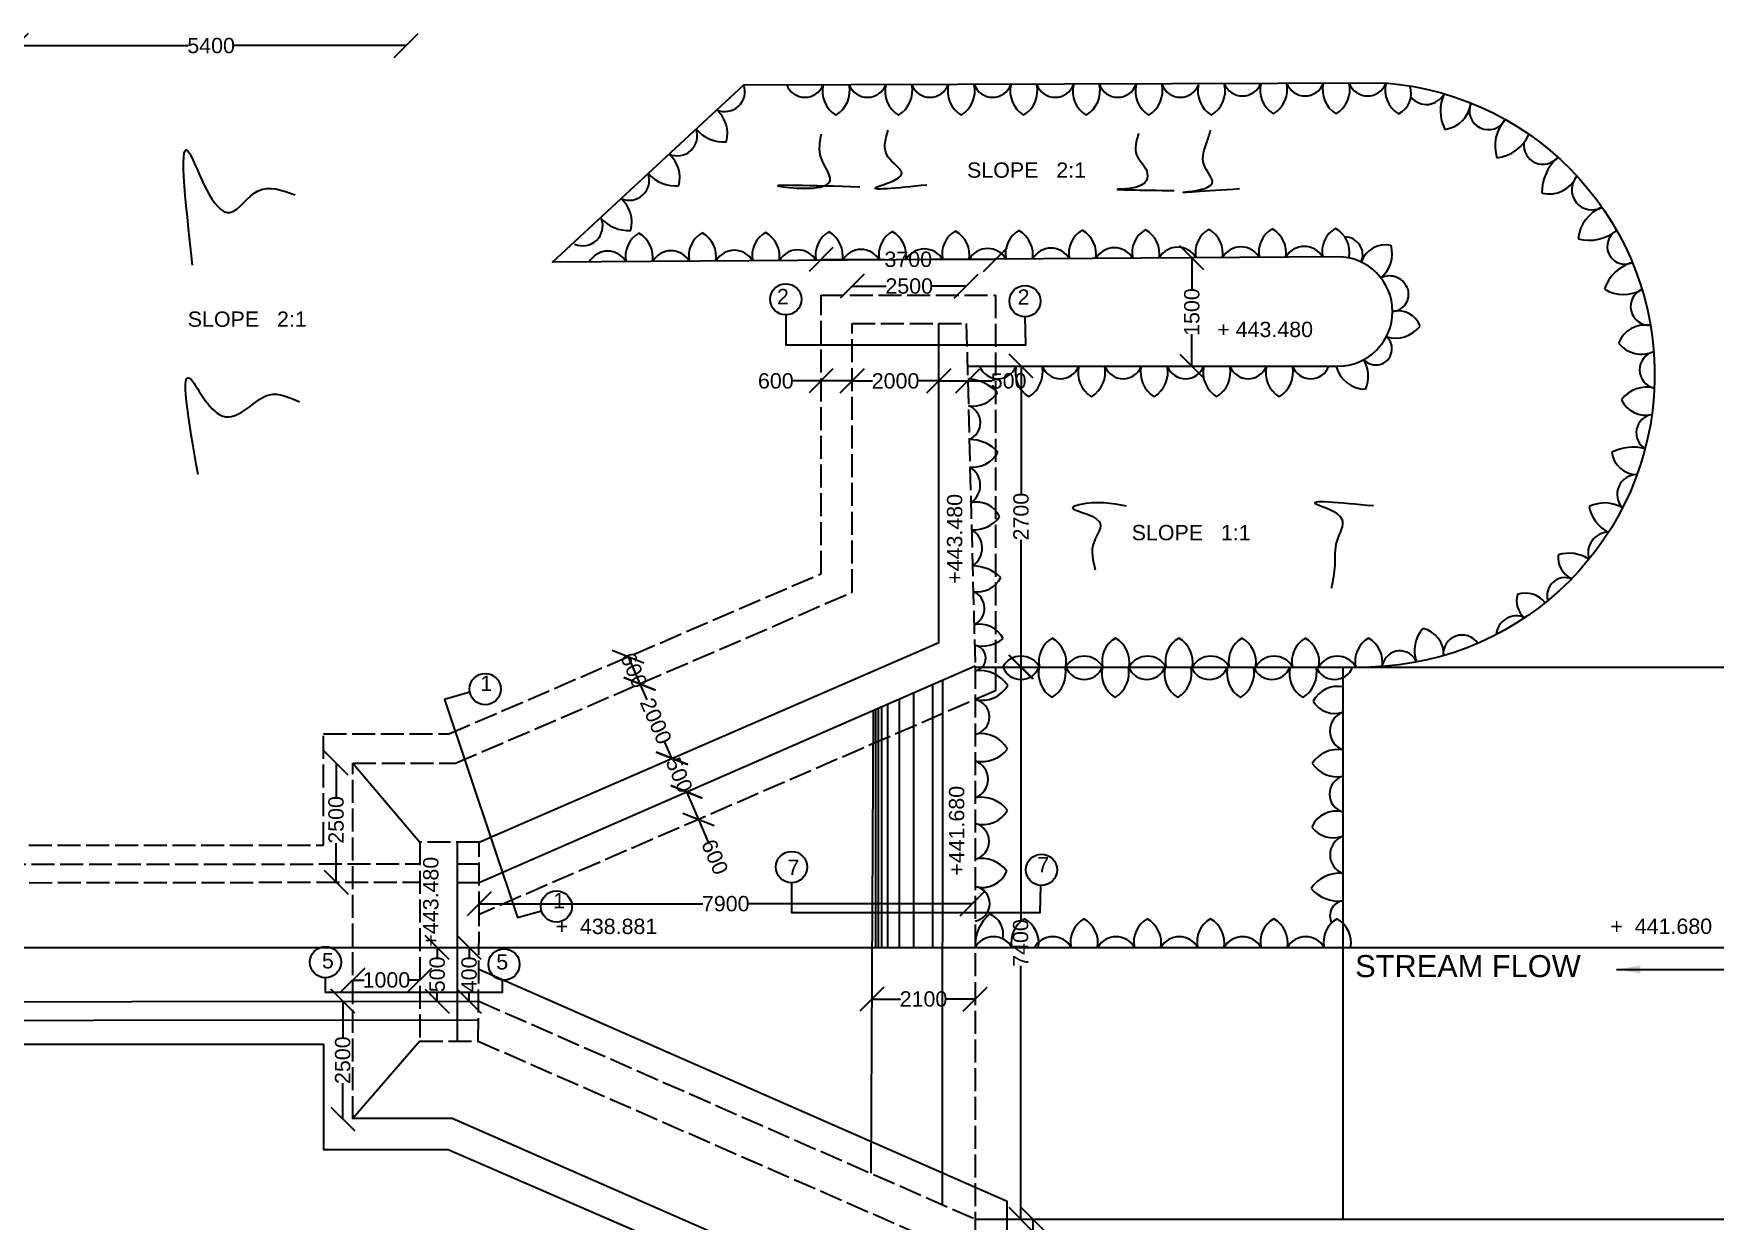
# Model space of a CAD drawing. Header units: millimetres. Extents: x 5764083 to 5772091, y 20981185 to 20985790.
# Drawn here: x 5768825 to 5770580, y 20982904 to 20984143 of the extents above; entities that cross this region are included whole.
import ezdxf

# ---------------------------------------------------------------- set-up
doc = ezdxf.new("R2010")
doc.units = ezdxf.units.MM
doc.header["$MEASUREMENT"] = 0
doc.linetypes.add('ACAD_ISO02W100', pattern=[15, 12, -3])
for name, color, linetype in [('DIMENSIONS', 7, 'Continuous'), ('DRAWING', 7, 'Continuous'), ('TEXT', 7, 'Continuous')]:
    doc.layers.add(name, color=color, linetype=linetype)
doc.styles.get("Standard").update_dxf_attribs({"font": 'arial.ttf', "height": 16})
doc.dimstyles.get("Standard").update_dxf_attribs({"dimtxt": 20, "dimasz": 25, "dimexe": 0.18, "dimexo": 0.0625, "dimgap": 0.09, "dimtad": 0, "dimdec": 0, "dimzin": 0, "dimdsep": 46, "dimtxsty": 'Standard', "dimblk": 'OBLIQUE', "dimcen": 0.09, "dimse1": 1, "dimse2": 1, "dimadec": 0, "dimazin": 0, "dimtfac": 1, "dimtdec": 0, "dimtofl": 0, "dimtmove": 0, "dimatfit": 3, "dimfxl": 1, "dimtolj": 1, "dimtzin": 0, "dimarcsym": 0})

# ---------------------------------------------------------------- blocks, each defined once
blk = doc.blocks.new('_Oblique')
at = {"color": 0, "linetype": 'ByBlock', "lineweight": -2}
blk.add_line((-0.5, -0.5), (0.5, 0.5), dxfattribs=at)
blk = doc.blocks.new('*D54')
at = {"layer": 'Defpoints', "color": 0, "transparency": 16777216}
for p in [(5768806.6, 20984129.5), (5769213.9, 20984130.2), (5769213.9, 20984129.5)]:
    blk.add_point(p, dxfattribs=at)
at = {"layer": 'DIMENSIONS', "color": 0, "lineweight": -2, "transparency": 16777216}
for p, q in [((5768806.6, 20984130.2), (5768986.3, 20984130.2)), ((5769213.9, 20984130.2), (5769034.2, 20984130.2))]:
    blk.add_line(p, q, dxfattribs=at)
at = {"layer": 'DIMENSIONS', "color": 0, "lineweight": -2, "transparency": 16777216, "xscale": 25, "yscale": 25, "zscale": 25, "rotation": 180}
blk.add_blockref('_Oblique', (5768806.6, 20984130.2), dxfattribs=at)
at = {"layer": 'DIMENSIONS', "color": 0, "lineweight": -2, "transparency": 16777216, "xscale": 25, "yscale": 25, "zscale": 25}
blk.add_blockref('_Oblique', (5769213.9, 20984130.2), dxfattribs=at)
at = {"layer": 'DIMENSIONS', "color": 0, "transparency": 16777216, "insert": (5769010.3, 20984130.2), "char_height": 16, "attachment_point": 5}
blk.add_mtext('\\A1;5400', dxfattribs=at)
blk = doc.blocks.new('*D55')
at = {"layer": 'Defpoints', "color": 0, "transparency": 16777216}
for p in [(5770030.2, 20983908.7), (5770030.2, 20983795.6), (5770034.3, 20983795.6)]:
    blk.add_point(p, dxfattribs=at)
at = {"layer": 'DIMENSIONS', "color": 0, "lineweight": -2, "transparency": 16777216}
for p, q in [((5770034.3, 20983908.7), (5770034.3, 20983875.3)), ((5770034.3, 20983795.6), (5770034.3, 20983828.9))]:
    blk.add_line(p, q, dxfattribs=at)
at = {"layer": 'DIMENSIONS', "color": 0, "lineweight": -2, "transparency": 16777216, "xscale": 25, "yscale": 25, "zscale": 25}
for p, rotation in [((5770034.3, 20983908.7), 90), ((5770034.3, 20983795.6), 270)]:
    blk.add_blockref('_Oblique', p, dxfattribs=dict(at, rotation=rotation))
at = {"layer": 'DIMENSIONS', "color": 0, "transparency": 16777216, "insert": (5770034.3, 20983852.1), "char_height": 16, "attachment_point": 5, "rotation": 90}
blk.add_mtext('\\A1;1500', dxfattribs=at)
blk = doc.blocks.new('*D56')
at = {"layer": 'Defpoints', "color": 0, "transparency": 16777216}
for p in [(5769829.3, 20983907.1), (5769647.1, 20983869.9), (5769829.3, 20983869.9)]:
    blk.add_point(p, dxfattribs=at)
at = {"layer": 'DIMENSIONS', "color": 0, "lineweight": -2, "transparency": 16777216}
for p, q in [((5769647.1, 20983907.1), (5769714.2, 20983907.1)), ((5769829.3, 20983907.1), (5769762.1, 20983907.1))]:
    blk.add_line(p, q, dxfattribs=at)
at = {"layer": 'DIMENSIONS', "color": 0, "lineweight": -2, "transparency": 16777216, "xscale": 25, "yscale": 25, "zscale": 25, "rotation": 180}
blk.add_blockref('_Oblique', (5769647.1, 20983907.1), dxfattribs=at)
at = {"layer": 'DIMENSIONS', "color": 0, "lineweight": -2, "transparency": 16777216, "xscale": 25, "yscale": 25, "zscale": 25}
blk.add_blockref('_Oblique', (5769829.3, 20983907.1), dxfattribs=at)
at = {"layer": 'DIMENSIONS', "color": 0, "transparency": 16777216, "insert": (5769738.2, 20983907.1), "char_height": 16, "attachment_point": 5}
blk.add_mtext('\\A1;3700', dxfattribs=at)
blk = doc.blocks.new('*D57')
at = {"layer": 'Defpoints', "color": 0, "transparency": 16777216}
for p in [(5769798.8, 20983879.2), (5769679.7, 20983840.3), (5769798.8, 20983840.3)]:
    blk.add_point(p, dxfattribs=at)
at = {"layer": 'DIMENSIONS', "color": 0, "lineweight": -2, "transparency": 16777216}
for p, q in [((5769679.7, 20983879.2), (5769715.1, 20983879.2)), ((5769798.8, 20983879.2), (5769763.3, 20983879.2))]:
    blk.add_line(p, q, dxfattribs=at)
at = {"layer": 'DIMENSIONS', "color": 0, "lineweight": -2, "transparency": 16777216, "xscale": 25, "yscale": 25, "zscale": 25, "rotation": 180}
blk.add_blockref('_Oblique', (5769679.7, 20983879.2), dxfattribs=at)
at = {"layer": 'DIMENSIONS', "color": 0, "lineweight": -2, "transparency": 16777216, "xscale": 25, "yscale": 25, "zscale": 25}
blk.add_blockref('_Oblique', (5769798.8, 20983879.2), dxfattribs=at)
at = {"layer": 'DIMENSIONS', "color": 0, "transparency": 16777216, "insert": (5769739.2, 20983879.2), "char_height": 16, "attachment_point": 5}
blk.add_mtext('\\A1;2500', dxfattribs=at)
blk = doc.blocks.new('*D58')
at = {"layer": 'Defpoints', "color": 0, "transparency": 16777216}
for p in [(5769647.1, 20983780.9), (5769679.7, 20983780.9), (5769679.7, 20983780.2)]:
    blk.add_point(p, dxfattribs=at)
at = {"layer": 'DIMENSIONS', "color": 0, "lineweight": -2, "transparency": 16777216}
for p, q in [((5769647.1, 20983780.2), (5769617.7, 20983780.2)), ((5769679.7, 20983780.2), (5769647.1, 20983780.2))]:
    blk.add_line(p, q, dxfattribs=at)
at = {"layer": 'DIMENSIONS', "color": 0, "lineweight": -2, "transparency": 16777216, "xscale": 25, "yscale": 25, "zscale": 25, "rotation": 180}
blk.add_blockref('_Oblique', (5769647.1, 20983780.2), dxfattribs=at)
at = {"layer": 'DIMENSIONS', "color": 0, "lineweight": -2, "transparency": 16777216, "xscale": 25, "yscale": 25, "zscale": 25}
blk.add_blockref('_Oblique', (5769679.7, 20983780.2), dxfattribs=at)
at = {"layer": 'DIMENSIONS', "color": 0, "transparency": 16777216, "insert": (5769599.9, 20983780.2), "char_height": 16, "attachment_point": 5}
blk.add_mtext('\\A1;600', dxfattribs=at)
blk = doc.blocks.new('*D59')
at = {"layer": 'Defpoints', "color": 0, "transparency": 16777216}
for p in [(5769679.7, 20983780.2), (5769770.1, 20983780.2), (5769770.1, 20983780.2)]:
    blk.add_point(p, dxfattribs=at)
at = {"layer": 'DIMENSIONS', "color": 0, "lineweight": -2, "transparency": 16777216}
for p, q in [((5769679.7, 20983780.2), (5769700.8, 20983780.2)), ((5769770.1, 20983780.2), (5769749, 20983780.2))]:
    blk.add_line(p, q, dxfattribs=at)
at = {"layer": 'DIMENSIONS', "color": 0, "lineweight": -2, "transparency": 16777216, "xscale": 25, "yscale": 25, "zscale": 25, "rotation": 180}
blk.add_blockref('_Oblique', (5769679.7, 20983780.2), dxfattribs=at)
at = {"layer": 'DIMENSIONS', "color": 0, "lineweight": -2, "transparency": 16777216, "xscale": 25, "yscale": 25, "zscale": 25}
blk.add_blockref('_Oblique', (5769770.1, 20983780.2), dxfattribs=at)
at = {"layer": 'DIMENSIONS', "color": 0, "transparency": 16777216, "insert": (5769724.9, 20983780.2), "char_height": 16, "attachment_point": 5}
blk.add_mtext('\\A1;2000', dxfattribs=at)
blk = doc.blocks.new('*D60')
at = {"layer": 'Defpoints', "color": 0, "transparency": 16777216}
for p in [(5769770.1, 20983780.2), (5769800.3, 20983782.4), (5769800.3, 20983780.2)]:
    blk.add_point(p, dxfattribs=at)
at = {"layer": 'DIMENSIONS', "color": 0, "lineweight": -2, "transparency": 16777216}
for p, q in [((5769770.1, 20983780.2), (5769800.3, 20983780.2)), ((5769800.3, 20983780.2), (5769825.3, 20983780.2))]:
    blk.add_line(p, q, dxfattribs=at)
at = {"layer": 'DIMENSIONS', "color": 0, "lineweight": -2, "transparency": 16777216, "xscale": 25, "yscale": 25, "zscale": 25, "rotation": 180}
blk.add_blockref('_Oblique', (5769770.1, 20983780.2), dxfattribs=at)
at = {"layer": 'DIMENSIONS', "color": 0, "lineweight": -2, "transparency": 16777216, "xscale": 25, "yscale": 25, "zscale": 25}
blk.add_blockref('_Oblique', (5769800.3, 20983780.2), dxfattribs=at)
at = {"layer": 'DIMENSIONS', "color": 0, "transparency": 16777216, "insert": (5769843, 20983780.2), "char_height": 16, "attachment_point": 5}
blk.add_mtext('\\A1;500', dxfattribs=at)
blk = doc.blocks.new('*D61')
at = {"layer": 'Defpoints', "color": 0, "transparency": 16777216}
for p in [(5769848, 20983795.6), (5769848, 20983481.6), (5769856, 20983481.6)]:
    blk.add_point(p, dxfattribs=at)
at = {"layer": 'DIMENSIONS', "color": 0, "lineweight": -2, "transparency": 16777216}
for p, q in [((5769856, 20983795.6), (5769856, 20983662.7)), ((5769856, 20983481.6), (5769856, 20983614.5))]:
    blk.add_line(p, q, dxfattribs=at)
at = {"layer": 'DIMENSIONS', "color": 0, "lineweight": -2, "transparency": 16777216, "xscale": 25, "yscale": 25, "zscale": 25}
for p, rotation in [((5769856, 20983795.6), 90), ((5769856, 20983481.6), 270)]:
    blk.add_blockref('_Oblique', p, dxfattribs=dict(at, rotation=rotation))
at = {"layer": 'DIMENSIONS', "color": 0, "transparency": 16777216, "insert": (5769856, 20983638.6), "char_height": 16, "attachment_point": 5, "rotation": 90}
blk.add_mtext('\\A1;2700', dxfattribs=at)
blk = doc.blocks.new('*D62')
at = {"layer": 'Defpoints', "color": 0, "transparency": 16777216}
for p in [(5769805, 20983234.5), (5769805, 20983234.5), (5769290.2, 20983223.4)]:
    blk.add_point(p, dxfattribs=at)
at = {"layer": 'DIMENSIONS', "color": 0, "lineweight": -2, "transparency": 16777216}
for p, q in [((5769290.2, 20983234.5), (5769523.7, 20983234.5)), ((5769805, 20983234.5), (5769571.5, 20983234.5))]:
    blk.add_line(p, q, dxfattribs=at)
at = {"layer": 'DIMENSIONS', "color": 0, "lineweight": -2, "transparency": 16777216, "xscale": 25, "yscale": 25, "zscale": 25, "rotation": 180}
blk.add_blockref('_Oblique', (5769290.2, 20983234.5), dxfattribs=at)
at = {"layer": 'DIMENSIONS', "color": 0, "lineweight": -2, "transparency": 16777216, "xscale": 25, "yscale": 25, "zscale": 25}
blk.add_blockref('_Oblique', (5769805, 20983234.5), dxfattribs=at)
at = {"layer": 'DIMENSIONS', "color": 0, "transparency": 16777216, "insert": (5769547.6, 20983234.5), "char_height": 16, "attachment_point": 5}
blk.add_mtext('\\A1;7900', dxfattribs=at)
blk = doc.blocks.new('*D63')
at = {"layer": 'Defpoints', "color": 0, "transparency": 16777216}
for p in [(5769700.1, 20983135), (5769808, 20983135), (5769808, 20983135)]:
    blk.add_point(p, dxfattribs=at)
at = {"layer": 'DIMENSIONS', "color": 0, "lineweight": -2, "transparency": 16777216}
for p, q in [((5769700.1, 20983135), (5769730, 20983135)), ((5769808, 20983135), (5769778.1, 20983135))]:
    blk.add_line(p, q, dxfattribs=at)
at = {"layer": 'DIMENSIONS', "color": 0, "lineweight": -2, "transparency": 16777216, "xscale": 25, "yscale": 25, "zscale": 25, "rotation": 180}
blk.add_blockref('_Oblique', (5769700.1, 20983135), dxfattribs=at)
at = {"layer": 'DIMENSIONS', "color": 0, "lineweight": -2, "transparency": 16777216, "xscale": 25, "yscale": 25, "zscale": 25}
blk.add_blockref('_Oblique', (5769808, 20983135), dxfattribs=at)
at = {"layer": 'DIMENSIONS', "color": 0, "transparency": 16777216, "insert": (5769754.1, 20983135), "char_height": 16, "attachment_point": 5}
blk.add_mtext('\\A1;2100', dxfattribs=at)
blk = doc.blocks.new('*D64')
at = {"layer": 'Defpoints', "color": 0, "transparency": 16777216}
for p in [(5769856, 20983481.6), (5769855.6, 20982905.4), (5769855.6, 20982905.4)]:
    blk.add_point(p, dxfattribs=at)
at = {"layer": 'DIMENSIONS', "color": 0, "lineweight": -2, "transparency": 16777216}
for p, q in [((5769855.6, 20983481.6), (5769855.6, 20983217.4)), ((5769855.6, 20982905.4), (5769855.6, 20983169.6))]:
    blk.add_line(p, q, dxfattribs=at)
at = {"layer": 'DIMENSIONS', "color": 0, "lineweight": -2, "transparency": 16777216, "xscale": 25, "yscale": 25, "zscale": 25}
for p, rotation in [((5769855.6, 20983481.6), 90), ((5769855.6, 20982905.4), 270)]:
    blk.add_blockref('_Oblique', p, dxfattribs=dict(at, rotation=rotation))
at = {"layer": 'DIMENSIONS', "color": 0, "transparency": 16777216, "insert": (5769855.6, 20983193.5), "char_height": 16, "attachment_point": 5, "rotation": 90}
blk.add_mtext('\\A1;7400', dxfattribs=at)
blk = doc.blocks.new('*D65')
at = {"layer": 'Defpoints', "color": 0, "transparency": 16777216}
for p in [(5769868.1, 20982905.4), (5769808, 20982526.6), (5769868.2, 20982526.6)]:
    blk.add_point(p, dxfattribs=at)
at = {"layer": 'DIMENSIONS', "color": 0, "lineweight": -2, "transparency": 16777216}
for p, q in [((5769868.2, 20982905.4), (5769868.2, 20982740)), ((5769868.2, 20982526.6), (5769868.2, 20982692.1))]:
    blk.add_line(p, q, dxfattribs=at)
at = {"layer": 'DIMENSIONS', "color": 0, "lineweight": -2, "transparency": 16777216, "xscale": 25, "yscale": 25, "zscale": 25}
for p, rotation in [((5769868.2, 20982905.4), 90), ((5769868.2, 20982526.6), 270)]:
    blk.add_blockref('_Oblique', p, dxfattribs=dict(at, rotation=rotation))
at = {"layer": 'DIMENSIONS', "color": 0, "transparency": 16777216, "insert": (5769868.2, 20982716), "char_height": 16, "attachment_point": 5, "rotation": 90}
blk.add_mtext('\\A1;3700', dxfattribs=at)
blk = doc.blocks.new('*D68')
at = {"layer": 'Defpoints', "color": 0, "transparency": 16777216}
for p in [(5769146.8, 20983132.7), (5769147.7, 20983009.8), (5769158.4, 20983009.8)]:
    blk.add_point(p, dxfattribs=at)
at = {"layer": 'DIMENSIONS', "color": 0, "lineweight": -2, "transparency": 16777216}
for p, q in [((5769147.7, 20983132.7), (5769147.7, 20983095.3)), ((5769147.7, 20983009.8), (5769147.7, 20983047.1))]:
    blk.add_line(p, q, dxfattribs=at)
at = {"layer": 'DIMENSIONS', "color": 0, "lineweight": -2, "transparency": 16777216, "xscale": 25, "yscale": 25, "zscale": 25}
for p, rotation in [((5769147.7, 20983132.7), 90), ((5769147.7, 20983009.8), 270)]:
    blk.add_blockref('_Oblique', p, dxfattribs=dict(at, rotation=rotation))
at = {"layer": 'DIMENSIONS', "color": 0, "transparency": 16777216, "insert": (5769147.7, 20983071.2), "char_height": 16, "attachment_point": 5, "rotation": 90}
blk.add_mtext('\\A1;2500', dxfattribs=at)
blk = doc.blocks.new('*D69')
at = {"layer": 'Defpoints', "color": 0, "transparency": 16777216}
for p in [(5769228.2, 20983154.9), (5769158.4, 20983132.7), (5769228.2, 20983132.7)]:
    blk.add_point(p, dxfattribs=at)
at = {"layer": 'DIMENSIONS', "color": 0, "lineweight": -2, "transparency": 16777216}
for p, q in [((5769158.4, 20983154.9), (5769170.1, 20983154.9)), ((5769228.2, 20983154.9), (5769216.5, 20983154.9))]:
    blk.add_line(p, q, dxfattribs=at)
at = {"layer": 'DIMENSIONS', "color": 0, "lineweight": -2, "transparency": 16777216, "xscale": 25, "yscale": 25, "zscale": 25, "rotation": 180}
blk.add_blockref('_Oblique', (5769158.4, 20983154.9), dxfattribs=at)
at = {"layer": 'DIMENSIONS', "color": 0, "lineweight": -2, "transparency": 16777216, "xscale": 25, "yscale": 25, "zscale": 25}
blk.add_blockref('_Oblique', (5769228.2, 20983154.9), dxfattribs=at)
at = {"layer": 'DIMENSIONS', "color": 0, "transparency": 16777216, "insert": (5769193.3, 20983154.9), "char_height": 16, "attachment_point": 5}
blk.add_mtext('\\A1;1000', dxfattribs=at)
blk = doc.blocks.new('*D70')
at = {"layer": 'Defpoints', "color": 0, "transparency": 16777216}
for p in [(5769158.4, 20983381.1), (5769140.8, 20983257), (5769158.4, 20983257)]:
    blk.add_point(p, dxfattribs=at)
at = {"layer": 'DIMENSIONS', "color": 0, "lineweight": -2, "transparency": 16777216}
for p, q in [((5769140.8, 20983381.1), (5769140.8, 20983346.1)), ((5769140.8, 20983257), (5769140.8, 20983297.9))]:
    blk.add_line(p, q, dxfattribs=at)
at = {"layer": 'DIMENSIONS', "color": 0, "lineweight": -2, "transparency": 16777216, "xscale": 25, "yscale": 25, "zscale": 25}
for p, rotation in [((5769140.8, 20983381.1), 90), ((5769140.8, 20983257), 270)]:
    blk.add_blockref('_Oblique', p, dxfattribs=dict(at, rotation=rotation))
at = {"layer": 'DIMENSIONS', "color": 0, "transparency": 16777216, "insert": (5769140.8, 20983322), "char_height": 16, "attachment_point": 5, "rotation": 90}
blk.add_mtext('\\A1;2500', dxfattribs=at)
blk = doc.blocks.new('*D71')
at = {"layer": 'Defpoints', "color": 0, "transparency": 16777216}
for p in [(5769246.3, 20983188.8), (5769246.4, 20983132.8), (5769246.4, 20983132.8)]:
    blk.add_point(p, dxfattribs=at)
at = {"layer": 'DIMENSIONS', "color": 0, "lineweight": -2, "transparency": 16777216}
for p, q in [((5769246.4, 20983188.8), (5769246.4, 20983178.5)), ((5769246.4, 20983132.8), (5769246.4, 20983143))]:
    blk.add_line(p, q, dxfattribs=at)
at = {"layer": 'DIMENSIONS', "color": 0, "lineweight": -2, "transparency": 16777216, "xscale": 25, "yscale": 25, "zscale": 25}
for p, rotation in [((5769246.4, 20983188.8), 90), ((5769246.4, 20983132.8), 270)]:
    blk.add_blockref('_Oblique', p, dxfattribs=dict(at, rotation=rotation))
at = {"layer": 'DIMENSIONS', "color": 0, "transparency": 16777216, "insert": (5769246.4, 20983160.8), "char_height": 16, "attachment_point": 5, "rotation": 90}
blk.add_mtext('\\A1;500', dxfattribs=at)
blk = doc.blocks.new('*D72')
at = {"layer": 'Defpoints', "color": 0, "transparency": 16777216}
for p in [(5769279.6, 20983188.8), (5769279.7, 20983132.8), (5769279.7, 20983132.8)]:
    blk.add_point(p, dxfattribs=at)
at = {"layer": 'DIMENSIONS', "color": 0, "lineweight": -2, "transparency": 16777216}
for p, q in [((5769279.7, 20983188.8), (5769279.7, 20983178.9)), ((5769279.7, 20983132.8), (5769279.7, 20983142.7))]:
    blk.add_line(p, q, dxfattribs=at)
at = {"layer": 'DIMENSIONS', "color": 0, "lineweight": -2, "transparency": 16777216, "xscale": 25, "yscale": 25, "zscale": 25}
for p, rotation in [((5769279.7, 20983188.8), 90), ((5769279.7, 20983132.8), 270)]:
    blk.add_blockref('_Oblique', p, dxfattribs=dict(at, rotation=rotation))
at = {"layer": 'DIMENSIONS', "color": 0, "transparency": 16777216, "insert": (5769279.7, 20983160.8), "char_height": 16, "attachment_point": 5, "rotation": 90}
blk.add_mtext('\\A1;400', dxfattribs=at)
blk = doc.blocks.new('*D100')
at = {"layer": 'Defpoints', "color": 0, "transparency": 16777216}
for p in [(5769456, 20983496.8), (5769457.8, 20983464), (5769468.2, 20983468.5)]:
    blk.add_point(p, dxfattribs=at)
at = {"layer": 'TEXT', "color": 0, "lineweight": -2, "transparency": 16777216}
blk.add_line((5769445.6, 20983492.3), (5769457.8, 20983464), dxfattribs=at)
at = {"layer": 'TEXT', "color": 0, "lineweight": -2, "transparency": 16777216, "xscale": 25, "yscale": 25, "zscale": 25}
for p, rotation in [((5769445.6, 20983492.3), 113.3309335714918), ((5769457.8, 20983464), 293.3309335714918)]:
    blk.add_blockref('_Oblique', p, dxfattribs=dict(at, rotation=rotation))
at = {"layer": 'TEXT', "color": 0, "transparency": 16777216, "insert": (5769451.7, 20983478.2), "char_height": 16, "attachment_point": 5, "rotation": 293.3309}
blk.add_mtext('\\A1;600', dxfattribs=at)
blk = doc.blocks.new('*D101')
at = {"layer": 'Defpoints', "color": 0, "transparency": 16777216}
for p in [(5769457.8, 20983464), (5769491.5, 20983386.3), (5769491.5, 20983386.3)]:
    blk.add_point(p, dxfattribs=at)
at = {"layer": 'TEXT', "color": 0, "lineweight": -2, "transparency": 16777216}
for p, q in [((5769457.8, 20983464), (5769465.1, 20983447.3)), ((5769491.5, 20983386.3), (5769484.2, 20983403.1))]:
    blk.add_line(p, q, dxfattribs=at)
at = {"layer": 'TEXT', "color": 0, "lineweight": -2, "transparency": 16777216, "xscale": 25, "yscale": 25, "zscale": 25}
for p, rotation in [((5769457.8, 20983464), 113.4805707602683), ((5769491.5, 20983386.3), 293.4805707602682)]:
    blk.add_blockref('_Oblique', p, dxfattribs=dict(at, rotation=rotation))
at = {"layer": 'TEXT', "color": 0, "transparency": 16777216, "insert": (5769474.7, 20983425.2), "char_height": 16, "attachment_point": 5, "rotation": 293.4806}
blk.add_mtext('\\A1;2000', dxfattribs=at)
blk = doc.blocks.new('*D102')
at = {"layer": 'Defpoints', "color": 0, "transparency": 16777216}
for p in [(5769491.5, 20983386.3), (5769506.7, 20983351.3), (5769506.7, 20983351.3)]:
    blk.add_point(p, dxfattribs=at)
at = {"layer": 'TEXT', "color": 0, "lineweight": -2, "transparency": 16777216}
for p, q in [((5769491.5, 20983386.3), (5769492.1, 20983385.1)), ((5769506.7, 20983351.3), (5769506.2, 20983352.5))]:
    blk.add_line(p, q, dxfattribs=at)
at = {"layer": 'TEXT', "color": 0, "lineweight": -2, "transparency": 16777216, "xscale": 25, "yscale": 25, "zscale": 25}
for p, rotation in [((5769491.5, 20983386.3), 113.4805707636367), ((5769506.7, 20983351.3), 293.4805707636366)]:
    blk.add_blockref('_Oblique', p, dxfattribs=dict(at, rotation=rotation))
at = {"layer": 'TEXT', "color": 0, "transparency": 16777216, "insert": (5769499.1, 20983368.8), "char_height": 16, "attachment_point": 5, "rotation": 293.4806}
blk.add_mtext('\\A1;500', dxfattribs=at)
blk = doc.blocks.new('*D103')
at = {"layer": 'Defpoints', "color": 0, "transparency": 16777216}
for p in [(5769506.7, 20983351.3), (5769519.2, 20983322.6), (5769519.2, 20983322.6)]:
    blk.add_point(p, dxfattribs=at)
at = {"layer": 'TEXT', "color": 0, "lineweight": -2, "transparency": 16777216}
for p, q in [((5769506.7, 20983351.3), (5769519.2, 20983322.6)), ((5769519.2, 20983322.6), (5769529.1, 20983299.6))]:
    blk.add_line(p, q, dxfattribs=at)
at = {"layer": 'TEXT', "color": 0, "lineweight": -2, "transparency": 16777216, "xscale": 25, "yscale": 25, "zscale": 25}
for p, rotation in [((5769506.7, 20983351.3), 113.4051138479501), ((5769519.2, 20983322.6), 293.4051138479501)]:
    blk.add_blockref('_Oblique', p, dxfattribs=dict(at, rotation=rotation))
at = {"layer": 'TEXT', "color": 0, "transparency": 16777216, "insert": (5769536.2, 20983283.3), "char_height": 16, "attachment_point": 5, "rotation": 293.4051}
blk.add_mtext('\\A1;600', dxfattribs=at)

msp = doc.modelspace()

# ---------------------------------------------------------------- linework, layer by layer
at = {"layer": 'DRAWING', "color": 0}
msp.add_lwpolyline([(5769799.9, 20983795.6), (5770186.7, 20983795.6, 1), (5770186.7, 20983909.8), (5769366.8, 20983904.1), (5769566.5, 20984089.3), (5770236.2, 20984091.3, -0.947663), (5770220.9, 20983481.6, -37.553515)], format="xyb", dxfattribs=at)
at = {"layer": 'DRAWING', "color": 0, "linetype": 'ACAD_ISO02W100', "ltscale": 2}
for points in [[(5769127.6, 20983295.8), (5769127.6, 20983411.9), (5769258.5, 20983411.9), (5769647.1, 20983578.9), (5769647.1, 20983869.9), (5769829.3, 20983869.9), (5769829.3, 20983456.8), (5769290.2, 20983223.4), (5769290.2, 20983298.9), (5769228.2, 20983298.9), (5769228.2, 20983091.1), (5769289.2, 20983091.1), (5769290.2, 20983223.4)], [(5769158.4, 20983009.8), (5769158.4, 20983381.1), (5769265.5, 20983381.1), (5769679.7, 20983559.7), (5769679.7, 20983840.3), (5769798.8, 20983840.3), (5769808, 20983482.8), (5769808, 20982905.4)], [(5764965.3, 20983453.9), (5764965.3, 20983763.4), (5765099.5, 20983763.4), (5765099.5, 20983547.5), (5765487, 20983419), (5765675.4, 20983392.6), (5765820, 20983392.6), (5765820, 20983295.8), (5769127.6, 20983295.8)], [(5765672.8, 20983272.4), (5769228.2, 20983276.1)], [(5765670.2, 20983251.9), (5769228.2, 20983257.1)], [(5769289.8, 20983132.8), (5769808, 20982905.4)], [(5769289.2, 20983091.1), (5769771.5, 20982880), (5769771.5, 20982526.6)], [(5769808, 20982905.4), (5769808, 20982526.6)]]:
    msp.add_lwpolyline(points, dxfattribs=at)
at = {"layer": 'DRAWING', "color": 0}
for points in [[(5769290.2, 20983298.9), (5769770.1, 20983507.3), (5769770.1, 20983840.3)], [(5769267.1, 20983256.8), (5769290.2, 20983256.8), (5769808, 20983482.8)], [(5769807.8, 20983481.6), (5770662.1, 20983481.6)], [(5770191.9, 20983481.6), (5770191.9, 20982905.2), (5770662.3, 20982905.2)], [(5769763.5, 20983463.4), (5769763.5, 20983188.8)], [(5769774, 20983468), (5769773.6, 20982920.5)], [(5769716.7, 20983443), (5769716.7, 20983188.8)], [(5769728.8, 20983448.2), (5769728.8, 20983188.8)], [(5769743.8, 20983454.8), (5769743.8, 20983188.8)], [(5769701.6, 20983436.4), (5769699.2, 20982953.2)], [(5769703.9, 20983437.3), (5769703.9, 20983188.8)], [(5769706.8, 20983438.6), (5769706.8, 20983188.8)], [(5769710.3, 20983440.2), (5769710.3, 20983188.8)], [(5769267.1, 20983298.9), (5769267.1, 20983091.1)], [(5764168.3, 20983271.7), (5764168.3, 20983188.8), (5770716.1, 20983188.8), (5770716.1, 20983270.9)], [(5769267.1, 20983276.2), (5769290.2, 20983276.2)], [(5765670.2, 20983165.7), (5764965.6, 20982928.8), (5764965.6, 20982587.7), (5765098.8, 20982587.7), (5765098.8, 20982836.5), (5765482.7, 20982964.3), (5765680.3, 20982990.7), (5765819.2, 20982990.7), (5765819.2, 20983088.1), (5769127.6, 20983088.1)], [(5769127.6, 20983088.1), (5769127.6, 20982977.9), (5769257.9, 20982977.9), (5769656.8, 20982805.1), (5769656.8, 20982494.7), (5769841.5, 20982494.7), (5769841.5, 20982923.8), (5769289.8, 20983165.8)], [(5765670.2, 20983129.2), (5769289.5, 20983132.8)], [(5765670.2, 20983110.3), (5769289.4, 20983113.5)], [(5769228.2, 20983091.1), (5769158.4, 20983010.5)], [(5769808, 20982526.6), (5769686.5, 20982526.6), (5769686.5, 20982824.3), (5769261.9, 20983010.5), (5769158.4, 20983010.5)], [(5769808, 20982905.4), (5770191.9, 20982905.2)]]:
    msp.add_lwpolyline(points, dxfattribs=at)
for centre, radius, start, end in [((5770087.1, 20984098.1), 20.4, 201.0438, 338.9562), ((5770135.5, 20984084.3), 30, 167.5064, 237.9412), ((5770103.7, 20984084.7), 30.3, 301.5822, 11.5199), ((5770152.5, 20984098.1), 20.4, 201.0438, 338.9562), ((5770200.8, 20984084.3), 30, 167.5064, 237.9412), ((5770169, 20984084.7), 30.3, 301.5822, 11.5199), ((5770217.8, 20984098.1), 20.4, 201.0438, 338.9562), ((5770266.1, 20984084.3), 30, 167.5064, 237.9412), ((5769546.9, 20984082.2), 20.8, 245.7386, 19.9217), ((5769630.3, 20984096.7), 20.4, 201.0438, 338.9562), ((5769678.6, 20984082.9), 30, 167.5064, 237.9412), ((5769646.8, 20984083.4), 30.3, 301.5822, 11.5199), ((5769695.6, 20984096.7), 20.4, 201.0438, 338.9562), ((5769744, 20984082.9), 30, 167.5064, 237.9412), ((5769712.2, 20984083.4), 30.3, 301.5822, 11.5199), ((5769760.9, 20984096.7), 20.4, 201.0438, 338.9562), ((5769809.3, 20984082.9), 30, 167.5064, 237.9412), ((5769777.5, 20984083.4), 30.3, 301.5822, 11.5199), ((5769826.3, 20984096.7), 20.4, 201.0438, 338.9562), ((5769874.6, 20984082.9), 30, 167.5064, 237.9412), ((5769842.8, 20984083.4), 30.3, 301.5822, 11.5199), ((5769891.6, 20984096.7), 20.4, 201.0438, 338.9562), ((5769939.9, 20984082.9), 30, 167.5064, 237.9412), ((5769908.2, 20984083.4), 30.3, 301.5822, 11.5199), ((5769956.9, 20984096.7), 20.4, 201.0438, 338.9562), ((5770005.3, 20984082.9), 30, 167.5064, 237.9412), ((5769973.5, 20984083.4), 30.3, 301.5822, 11.5199), ((5770022.3, 20984096.7), 20.4, 201.0438, 338.9562), ((5770070.6, 20984082.9), 30, 167.5064, 237.9412), ((5770038.8, 20984083.4), 30.3, 301.5822, 11.5199), ((5770239.5, 20984080.3), 23.9, 296.6496, 19.2643), ((5770279.2, 20984089.7), 20.9, 219.8036, 332.3133), ((5770336.3, 20984062.3), 42.5, 155.3731, 207.4561), ((5769516.4, 20984038.5), 33, 345.062, 48.4075), ((5770293.6, 20984074.9), 32.6, 278.8797, 351.8544), ((5770344, 20984062.4), 19.9, 156.5349, 332.3003), ((5769497.1, 20984036), 20.8, 245.7386, 19.9217), ((5769545.4, 20984067.7), 37.9, 220.5884, 274.3308), ((5770391.7, 20984025.6), 40.8, 137.5234, 197.8244), ((5770348.1, 20984055), 42.1, 276.4797, 335.6448), ((5770400.9, 20984026.3), 20, 172.9816, 321.294), ((5769466.6, 20983992.3), 33, 345.062, 48.4075), ((5770448.9, 20983977), 49, 131.3897, 180.8592), ((5769447, 20983989.6), 20.8, 245.7386, 19.9217), ((5769495.6, 20984021.6), 37.9, 220.5884, 274.3308), ((5770407.3, 20984007.4), 32, 256.7057, 335.4012), ((5770452, 20983979.8), 21.1, 137.4715, 300.1682), ((5769416.5, 20983945.9), 33, 345.062, 48.4075), ((5769445.6, 20983975.2), 37.9, 220.5884, 274.3308), ((5770477.6, 20983924.4), 40.2, 112.0064, 173.9217), ((5769398.4, 20983942.1), 20.8, 245.7386, 19.9217), ((5769470.6, 20983910.3), 27.7, 119.4015, 192.3494), ((5769442.6, 20983909.2), 29, 350.419, 60.2356), ((5769536.7, 20983910.8), 27.7, 119.4015, 192.3494), ((5769508.7, 20983909.7), 29, 350.419, 60.2356), ((5769602.9, 20983911.2), 27.7, 119.4015, 192.3494), ((5769574.9, 20983910.1), 29, 350.419, 60.2356), ((5769669, 20983911.7), 27.7, 119.4015, 192.3494), ((5769641, 20983910.6), 29, 350.419, 60.2356), ((5769735.1, 20983912.1), 27.7, 119.4015, 192.3494), ((5769707.1, 20983911.1), 29, 350.419, 60.2356), ((5769801.2, 20983912.6), 27.7, 119.4015, 192.3494), ((5769773.2, 20983911.5), 29, 350.419, 60.2356), ((5769867.4, 20983913.1), 27.7, 119.4015, 192.3494), ((5769839.4, 20983912), 29, 350.419, 60.2356), ((5769933.5, 20983913.5), 27.7, 119.4015, 192.3494), ((5769905.5, 20983912.4), 29, 350.419, 60.2356), ((5769999.6, 20983914), 27.7, 119.4015, 192.3494), ((5769971.6, 20983912.9), 29, 350.419, 60.2356), ((5770065.7, 20983914.4), 27.7, 119.4015, 192.3494), ((5770037.7, 20983913.3), 29, 350.419, 60.2356), ((5770131.9, 20983914.9), 27.7, 119.4015, 192.3494), ((5770103.8, 20983913.8), 29, 350.419, 60.2356), ((5770198, 20983915.4), 27.7, 119.4015, 192.3494), ((5770170, 20983914.3), 29, 350.419, 60.2356), ((5770449.4, 20983972.1), 45, 254.9466, 309.2822), ((5770486.6, 20983920.7), 18.6, 132.0171, 294.4124), ((5769424.4, 20983893.7), 22, 29.2096, 150.7904), ((5769490.5, 20983894.1), 22, 29.2096, 150.7904), ((5769556.6, 20983894.6), 22, 29.2096, 150.7904), ((5769622.8, 20983895), 22, 29.2096, 150.7904), ((5769688.9, 20983895.5), 22, 29.2096, 150.7904), ((5769755, 20983896), 22, 29.2096, 150.7904), ((5769821.1, 20983896.4), 22, 29.2096, 150.7904), ((5769887.3, 20983896.9), 22, 29.2096, 150.7904), ((5769953.4, 20983897.3), 22, 29.2096, 150.7904), ((5770019.5, 20983897.8), 22, 29.2096, 150.7904), ((5770085.6, 20983898.2), 22, 29.2096, 150.7904), ((5770151.7, 20983898.7), 22, 29.2096, 150.7904), ((5770194.3, 20983911.9), 18.4, 335.5643, 90.532), ((5770236.7, 20983895.1), 27.2, 78.3462, 160.2781), ((5770210.4, 20983913.1), 33.1, 310.1926, 15.3045), ((5770505.6, 20983862.8), 42.5, 105.5043, 161.5642), ((5770240.4, 20983869.1), 20.7, 18.4402, 115.0013), ((5770242.5, 20983870.8), 18.2, 273.9332, 15.4215), ((5770485.2, 20983907.5), 37.1, 237.4487, 300.9851), ((5770511.9, 20983857.8), 19.5, 113.0738, 273.5396), ((5770249.6, 20983828.8), 24.6, 20.9103, 103.7676), ((5770226.5, 20983813.7), 16.8, 221.7618, 49.4404), ((5770247.1, 20983857), 32.1, 252.4738, 322.6941), ((5770507.7, 20983808.7), 29.9, 81.8137, 158.6553), ((5770504, 20983839.1), 31, 218.9347, 294.0402), ((5770521.3, 20983791.8), 19.5, 103.8663, 257.9654), ((5769831.8, 20983802.9), 20.4, 201.0438, 338.9562), ((5769880.1, 20983789.1), 30, 167.5064, 237.9412), ((5769848.3, 20983789.5), 30.3, 301.5822, 11.5199), ((5769897.1, 20983802.9), 20.4, 201.0438, 338.9562), ((5769945.5, 20983789.1), 30, 167.5064, 237.9412), ((5769913.7, 20983789.5), 30.3, 301.5822, 11.5199), ((5769962.5, 20983802.9), 20.4, 201.0438, 338.9562), ((5770010.8, 20983789.1), 30, 167.5064, 237.9412), ((5769979, 20983789.5), 30.3, 301.5822, 11.5199), ((5770027.8, 20983802.9), 20.4, 201.0438, 338.9562), ((5770076.1, 20983789.1), 30, 167.5064, 237.9412), ((5770044.3, 20983789.5), 30.3, 301.5822, 11.5199), ((5770093.1, 20983802.9), 20.4, 201.0438, 338.9562), ((5770141.4, 20983789.1), 30, 167.5064, 237.9412), ((5770109.7, 20983789.5), 30.3, 301.5822, 11.5199), ((5770158.4, 20983802.9), 20.4, 201.0438, 338.9562), ((5770216.1, 20983803.5), 32, 194.2997, 269.3073), ((5770184.9, 20983785.3), 33.7, 335.7434, 30.6178), ((5769797.7, 20983735.9), 46.6, 43.7298, 86.7235), ((5769805.6, 20983784.7), 30.7, 261.3638, 327.2043), ((5770509.2, 20983740.8), 32.9, 75.8979, 143.2716), ((5770508.3, 20983772.6), 28.2, 205.4072, 283.0313), ((5769794.5, 20983736.6), 19, 293.0511, 69.9162), ((5770517.7, 20983726), 19.4, 99.1035, 238.3477), ((5769802.2, 20983679.4), 39.7, 41.4915, 90.3647), ((5769805.4, 20983720.5), 30.3, 264.8128, 330.8846), ((5770494.9, 20983662), 49.1, 75.094, 116.6393), ((5770499.1, 20983708.9), 26.4, 186.5602, 270.0402), ((5769791.4, 20983671.3), 22, 303.6703, 59.2958), ((5770499.1, 20983661.8), 20.7, 89.9565, 222.9979), ((5769809.8, 20983627.6), 26.2, 24.8269, 103.6499), ((5770465.3, 20983616.7), 36.2, 58.9788, 116.5524), ((5769806.9, 20983657.6), 32.8, 265.5855, 324.5606), ((5770485.4, 20983655.6), 36.9, 190.2756, 244.3184), ((5769793.3, 20983605.8), 22.1, 302.8806, 60.0867), ((5770469.8, 20983600.6), 21.8, 91.0534, 197.2146), ((5770442.3, 20983596.4), 25.6, 175.0739, 242.9981), ((5770428.1, 20983562), 38.3, 56.9647, 107.2165), ((5769804.6, 20983543.2), 44, 46.5706, 89.0055), ((5769810.5, 20983587.1), 27.1, 260.4187, 333.8752), ((5770423.9, 20983556.2), 18.7, 68.8356, 196.265), ((5769799.1, 20983542.9), 18.8, 294.3569, 68.6104), ((5770396.2, 20983550.7), 22.8, 163.3717, 230.883), ((5770383, 20983533.5), 25.2, 36.8294, 110.0909), ((5770373.1, 20983513.8), 21.1, 65.548, 175.4731), ((5769812.6, 20983498.4), 27.9, 27.5628, 101.7772), ((5769814.9, 20983539.8), 36.3, 258.094, 308.2167), ((5769902.2, 20983487.6), 27.7, 119.4015, 192.3494), ((5769874.2, 20983486.5), 29, 350.419, 60.2356), ((5769968.2, 20983487.6), 27.7, 119.4015, 192.3494), ((5769940.2, 20983486.5), 29, 350.419, 60.2356), ((5770034.3, 20983487.6), 27.7, 119.4015, 192.3494), ((5770006.3, 20983486.5), 29, 350.419, 60.2356), ((5770100.3, 20983487.6), 27.7, 119.4015, 192.3494), ((5770072.3, 20983486.5), 29, 350.419, 60.2356), ((5770166.4, 20983487.6), 27.7, 119.4015, 192.3494), ((5770138.4, 20983486.5), 29, 350.419, 60.2356), ((5770232.4, 20983487.6), 27.7, 119.4015, 192.3494), ((5770204.4, 20983486.5), 29, 350.419, 60.2356), ((5770301.1, 20983498.7), 34.4, 137.6922, 200.187), ((5770269.8, 20983494.9), 27.5, 357.235, 77.528), ((5770316.5, 20983495.3), 19.7, 34.1795, 185.1878), ((5769805.5, 20983490.9), 13.6, 280.8408, 81.5409), ((5770251.6, 20983479.8), 18.7, 22.165, 166.2096), ((5769812.7, 20983442.3), 35.6, 34.1373, 97.5325), ((5769856, 20983470.9), 22, 29.2096, 150.7904), ((5769855.9, 20983489), 20.4, 201.0438, 338.9562), ((5769904.2, 20983475.1), 30, 167.5064, 237.9412), ((5769872.4, 20983475.6), 30.3, 301.5822, 11.5199), ((5769922, 20983470.9), 22, 29.2096, 150.7904), ((5769921.9, 20983489), 20.4, 201.0438, 338.9562), ((5769970.2, 20983475.1), 30, 167.5064, 237.9412), ((5769938.4, 20983475.6), 30.3, 301.5822, 11.5199), ((5769987.2, 20983489), 20.4, 201.0438, 338.9562), ((5769988.1, 20983470.9), 22, 29.2096, 150.7904), ((5770035.6, 20983475.1), 30, 167.5064, 237.9412), ((5770003.8, 20983475.6), 30.3, 301.5822, 11.5199), ((5770052.6, 20983489), 20.4, 201.0438, 338.9562), ((5770054.1, 20983470.9), 22, 29.2096, 150.7904), ((5770100.9, 20983475.1), 30, 167.5064, 237.9412), ((5770069.1, 20983475.6), 30.3, 301.5822, 11.5199), ((5770117.9, 20983489), 20.4, 201.0438, 338.9562), ((5770120.2, 20983470.9), 22, 29.2096, 150.7904), ((5770166.2, 20983475.1), 30, 167.5064, 237.9412), ((5770134.4, 20983475.6), 30.3, 301.5822, 11.5199), ((5770183.2, 20983489), 20.4, 201.0438, 338.9562), ((5770186.2, 20983470.9), 22, 29.2096, 150.7904), ((5769814.8, 20983478.8), 32, 257.7916, 328.7046), ((5770186.9, 20983432.1), 29.3, 80.1538, 152.1402), ((5769804.6, 20983429.5), 18.4, 280.7977, 79.2023), ((5770183.5, 20983459.4), 26.3, 211.1776, 288.6679), ((5770199.7, 20983414.8), 21.2, 111.5742, 248.4262), ((5769814.4, 20983380.7), 31.4, 28.9723, 101.7663), ((5769814.3, 20983419), 36.1, 259.9947, 320.0169), ((5770186.8, 20983363.8), 31.8, 80.8218, 147.2502), ((5769801, 20983364.4), 20.5, 290.2025, 69.7975), ((5770186, 20983398.2), 31.1, 213.6344, 280.9853), ((5770197.5, 20983349), 19.5, 106.5971, 253.4035), ((5769814, 20983310.1), 35.6, 38.2262, 99.6946), ((5769816, 20983347), 29.9, 254.4128, 330.1558), ((5769803.4, 20983299.6), 19.2, 283.8914, 76.1075), ((5770184.6, 20983304.5), 26.8, 74.2775, 158.4537), ((5770182, 20983331.5), 28.1, 217.5343, 290.7005), ((5770199.6, 20983285.6), 21, 111.4268, 248.5732), ((5769815, 20983249), 32.7, 36.4784, 102.3281), ((5769815.8, 20983279.1), 27.6, 253.5678, 337.2778), ((5770188.1, 20983231.6), 34.7, 83.7997, 147.295), ((5769805, 20983234.5), 18.3, 279.3549, 80.6451), ((5770187.3, 20983274.9), 37.6, 220.9437, 276.9782), ((5770194.5, 20983221.9), 16, 99.3833, 207.181), ((5769851, 20983190.9), 43, 129.9122, 182.7731), ((5769814.3, 20983202.6), 23.1, 347.9202, 66.8645), ((5769873.4, 20983194.7), 27.7, 119.4015, 192.3494), ((5769845.4, 20983193.6), 29, 350.419, 60.2356), ((5769935.3, 20983194.7), 27.7, 119.4015, 192.3494), ((5769907.3, 20983193.6), 29, 350.419, 60.2356), ((5770001.4, 20983194.7), 27.7, 119.4015, 192.3494), ((5769973.4, 20983193.6), 29, 350.419, 60.2356), ((5770067.4, 20983194.7), 27.7, 119.4015, 192.3494), ((5770039.4, 20983193.6), 29, 350.419, 60.2356), ((5770133.5, 20983194.7), 27.7, 119.4015, 192.3494), ((5770105.5, 20983193.6), 29, 350.419, 60.2356), ((5770199.5, 20983194.7), 27.7, 119.4015, 192.3494), ((5770171.5, 20983193.6), 29, 350.419, 60.2356), ((5769827.2, 20983178.1), 22, 29.2096, 150.7904), ((5769889.1, 20983178.1), 22, 29.2096, 150.7904), ((5769955.2, 20983178.1), 22, 29.2096, 150.7904), ((5770021.2, 20983178.1), 22, 29.2096, 150.7904), ((5770087.3, 20983178.1), 22, 29.2096, 150.7904), ((5770153.3, 20983178.1), 22, 29.2096, 150.7904)]:
    msp.add_arc(centre, radius, start, end, dxfattribs=at)
at = {"layer": 'TEXT', "color": 0}
for points in [[(5769610.3, 20983849.2), (5769610.3, 20983818), (5769860.8, 20983818), (5769860.3, 20983847.3)], [(5769280.6, 20983455.4), (5769254, 20983447.6), (5769330.3, 20983220.1), (5769355.2, 20983227.2)], [(5769158.4, 20983381.1), (5769228.2, 20983298.9)], [(5769616.4, 20983256.5), (5769616.4, 20983225.5), (5769876, 20983225.5), (5769876.8, 20983253.6)], [(5769314.3, 20983155), (5769314.3, 20983142), (5769129.9, 20983142), (5769129.8, 20983157.3)]]:
    msp.add_lwpolyline(points, dxfattribs=at)
for centre in [(5769610.3, 20983865.4), (5769860.1, 20983863.5), (5769296.5, 20983458.6), (5769616.4, 20983272.8), (5769877.3, 20983269.9), (5769370.8, 20983231.7), (5769129.7, 20983173.5), (5769316.1, 20983171.2)]:
    msp.add_circle(centre, 16.3, dxfattribs=at)
for points in [[(5768991, 20983900.9), (5768988.1, 20984017.2), (5769030.3, 20983956.1), (5769059.4, 20983978.7), (5769097.9, 20983974.3)], [(5769687.7, 20983982.5), (5769605.6, 20983983), (5769656.7, 20983989.5), (5769647.2, 20984013), (5769647.7, 20984038.3)], [(5769757.5, 20983984.7), (5769705.7, 20983982.7), (5769731.4, 20983996.6), (5769717.2, 20984013.8), (5769717.2, 20984042.1)], [(5769978.6, 20984038.5), (5769976.6, 20984016.1), (5769987.2, 20983999.2), (5769986.9, 20983989.4), (5769959, 20983980.4), (5770015.9, 20983978.9)], [(5770084, 20983980.6), (5770028, 20983977.5), (5770055.6, 20983986.8), (5770047.1, 20984005.8), (5770050.2, 20984030.2), (5770054, 20984042)], [(5768996.6, 20983682.6), (5768989.7, 20983781.2), (5769025.3, 20983742.8), (5769051.1, 20983753.7), (5769071.2, 20983765.8), (5769102.7, 20983758.3)], [(5769966.1, 20983649.4), (5769916.6, 20983650.8), (5769910.4, 20983648.8), (5769937.6, 20983633.6), (5769932.2, 20983612.4), (5769933.5, 20983583)], [(5770223.9, 20983649.7), (5770164.6, 20983651.5), (5770191, 20983635.9), (5770185.6, 20983613), (5770183.5, 20983587.9), (5770179.8, 20983563.4)]]:
    msp.add_spline(points, degree=3, dxfattribs=at)

# ---------------------------------------------------------------- texts
for s, height, p in [('SLOPE   2:1', 16, (5769799.6, 20983992.3)), ('2', 16, (5769601.1, 20983860.3)), ('2', 16, (5769852.4, 20983859.8)), ('SLOPE   2:1', 16, (5768985.9, 20983836.7)), ('+ 443.480', 16, (5770060.8, 20983826)), ('SLOPE   1:1', 16, (5769971.5, 20983613.9)), ('1', 16, (5769291.3, 20983456.5)), ('7', 16, (5769872.9, 20983267.3)), ('7', 16, (5769612.1, 20983264.4)), ('1', 16, (5769367.4, 20983229.7)), ('+  438.881', 16, (5769369.9, 20983202.9)), ('+  441.680', 16, (5770471.3, 20983203)), ('5', 16, (5769126, 20983167)), ('5', 16, (5769308, 20983165.8)), ('STREAM FLOW', 23, (5770204.8, 20983157.9))]:
    msp.add_text(s, height=height, dxfattribs=at).set_placement(p)
for s, p in [('+443.480', (5769794.6, 20983568.4)), ('+441.680', (5769796.7, 20983263.7)), ('+443.480', (5769247.6, 20983189.7))]:
    msp.add_text(s, height=16, rotation=90, dxfattribs=at).set_placement(p)

# ---------------------------------------------------------------- dimensions: what is measured, and where the dimension line sits
at = {"layer": 'DIMENSIONS', "color": 0}
for base, p1, p2, text, picture, middle in [((5769213.9, 20984130.2), (5768806.6, 20984129.5), (5769213.9, 20984129.5), '5400', '*D54', (5769010.3, 20984130.2)), ((5769829.3, 20983907.1), (5769647.1, 20983869.9), (5769829.3, 20983869.9), '3700', '*D56', (5769738.2, 20983907.1)), ((5769798.8, 20983879.2), (5769679.7, 20983840.3), (5769798.8, 20983840.3), '2500', '*D57', (5769739.2, 20983879.2)), ((5769770.1, 20983780.2), (5769679.7, 20983780.2), (5769770.1, 20983780.2), '2000', '*D59', (5769724.9, 20983780.2)), ((5769800.3, 20983780.2), (5769770.1, 20983780.2), (5769800.3, 20983782.4), '500', '*D60', (5769843, 20983780.2)), ((5769805, 20983234.5), (5769290.2, 20983223.4), (5769805, 20983234.5), '7900', '*D62', (5769547.6, 20983234.5)), ((5769228.2, 20983154.9), (5769158.4, 20983132.7), (5769228.2, 20983132.7), '1000', '*D69', (5769193.3, 20983154.9)), ((5769808, 20983135), (5769700.1, 20983135), (5769808, 20983135), '2100', '*D63', (5769754.1, 20983135))]:
    dim = msp.add_linear_dim(base=base, p1=p1, p2=p2, text=text, dimstyle='Standard', dxfattribs=at)
    dim.commit()
    dim.dimension.update_dxf_attribs({"geometry": picture, "text_midpoint": middle})
for base, p1, p2, text, picture, middle in [((5770034.3, 20983795.6), (5770030.2, 20983908.7), (5770030.2, 20983795.6), '1500', '*D55', (5770034.3, 20983852.1)), ((5769856, 20983481.6), (5769848, 20983795.6), (5769848, 20983481.6), '2700', '*D61', (5769856, 20983638.6)), ((5769855.6, 20982905.4), (5769856, 20983481.6), (5769855.6, 20982905.4), '7400', '*D64', (5769855.6, 20983193.5)), ((5769246.4, 20983132.8), (5769246.3, 20983188.8), (5769246.4, 20983132.8), '500', '*D71', (5769246.4, 20983160.8)), ((5769279.7, 20983132.8), (5769279.6, 20983188.8), (5769279.7, 20983132.8), '400', '*D72', (5769279.7, 20983160.8)), ((5769147.7, 20983009.8), (5769146.8, 20983132.7), (5769158.4, 20983009.8), '2500', '*D68', (5769147.7, 20983071.2)), ((5769868.2, 20982526.6), (5769868.1, 20982905.4), (5769808, 20982526.6), '3700', '*D65', (5769868.2, 20982716))]:
    dim = msp.add_linear_dim(base=base, p1=p1, p2=p2, angle=90, text=text, dimstyle='Standard', dxfattribs=at)
    dim.commit()
    dim.dimension.update_dxf_attribs({"geometry": picture, "text_midpoint": middle})
dim = msp.add_linear_dim(base=(5769679.7, 20983780.2), p1=(5769647.1, 20983780.9), p2=(5769679.7, 20983780.9), text='600', dimstyle='Standard', dxfattribs=at)
dim.commit()
dim.dimension.update_dxf_attribs({"geometry": '*D58', "text_midpoint": (5769599.9, 20983780.2), "dimtype": 160})
dim = msp.add_linear_dim(base=(5769140.8, 20983257), p1=(5769158.4, 20983381.1), p2=(5769158.4, 20983257), angle=90, text='2500', dimstyle='Standard', dxfattribs=at)
dim.commit()
dim.dimension.update_dxf_attribs({"geometry": '*D70', "text_midpoint": (5769140.8, 20983322), "dimtype": 160})
at = {"layer": 'TEXT', "color": 0}
dim = msp.add_linear_dim(base=(5769457.8, 20983464), p1=(5769456, 20983496.8), p2=(5769468.2, 20983468.5), angle=293.3309, text='600', dimstyle='Standard', dxfattribs=at)
dim.commit()
dim.dimension.update_dxf_attribs({"geometry": '*D100', "text_midpoint": (5769451.7, 20983478.2), "dimtype": 161})
for p1, p2, text, picture, middle in [((5769457.8, 20983464), (5769491.5, 20983386.3), '2000', '*D101', (5769474.7, 20983425.2)), ((5769491.5, 20983386.3), (5769506.7, 20983351.3), '500', '*D102', (5769499.1, 20983368.8)), ((5769506.7, 20983351.3), (5769519.2, 20983322.6), '600', '*D103', (5769536.2, 20983283.3))]:
    dim = msp.add_aligned_dim(p1=p1, p2=p2, distance=0, text=text, dimstyle='Standard', dxfattribs=at)
    dim.commit()
    dim.dimension.update_dxf_attribs({"geometry": picture, "text_midpoint": middle})

# ---------------------------------------------------------------- leaders
at = {"layer": 'DIMENSIONS', "color": 0}
msp.add_leader([(5770477.6, 20983165.9), (5770619.8, 20983165.9)], dimstyle='Standard', override={"dimgap": 0.09, "dimtad": 0}, dxfattribs=at)

doc.saveas('drawing.dxf')
